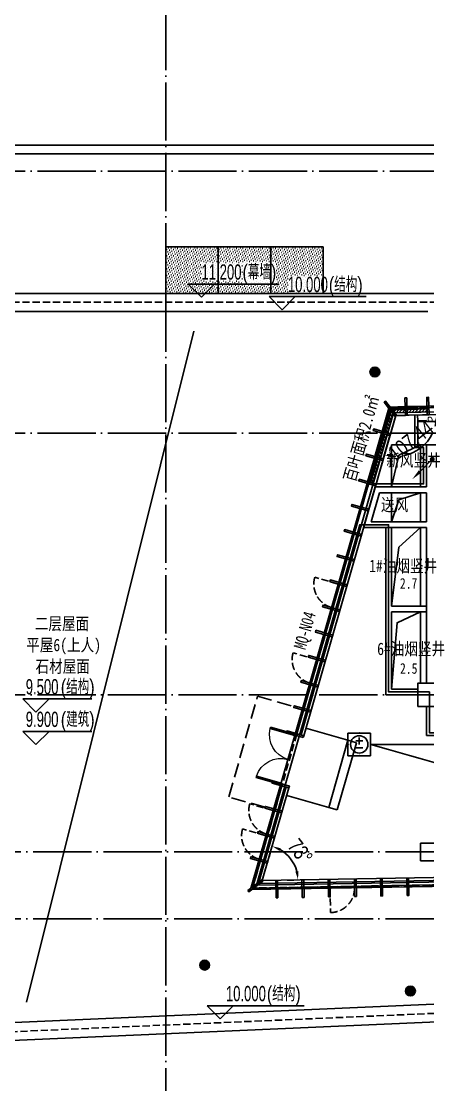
# Model space of a CAD drawing. Extents: x -233336 to 840473, y -28113 to 330904.
# Drawn here: x 9432 to 23394, y 172499 to 209056 of the extents above; entities that cross this region are included whole.
import ezdxf
from ezdxf.xclip import XClip

# ---------------------------------------------------------------- set-up
doc = ezdxf.new("R2010")
doc.units = 0
doc.header["$LTSCALE"] = 1000
doc.header["$XCLIPFRAME"] = 2
for name, pattern in [('104-14# 核心筒$0$DOTE', [2.42, 2, -0.2, 0.02, -0.2]), ('14#楼幕墙$0$DASH', [0.35, 0.25, -0.1]), ('DASH', [0.35, 0.25, -0.1]), ('X-104 14#平面$0$$0$DASH', [0.35, 0.25, -0.1])]:
    doc.linetypes.add(name, pattern=pattern)
doc.layers.get('0').update_dxf_attribs({"linetype": 'CONTINUOUS'})
doc.layers.get('Defpoints').update_dxf_attribs({"linetype": 'CONTINUOUS'})
for name, color, linetype in [('104-14# 核心筒$0$02-TEXT_标注', 9, 'CONTINUOUS'), ('104-14# 核心筒$0$A-C_玻璃幕墙', 8, 'CONTINUOUS'), ('104-14# 核心筒$0$A_AXIS-轴线', 8, '104-14# 核心筒$0$DOTE'), ('104-14# 核心筒$0$A_STR-砌块墙', 7, 'CONTINUOUS'), ('104-14# 核心筒$0$A_STR-砼柱', 8, 'CONTINUOUS'), ('104-14# 核心筒$0$DUCT-新风管立管', 3, 'CONTINUOUS'), ('104-14# 核心筒$0$DUCT-新风管端线', 2, 'CONTINUOUS'), ('14#楼幕墙$0$A-C_玻璃幕墙', 8, 'CONTINUOUS'), ('14#楼幕墙$0$A-C_窗', 8, 'CONTINUOUS'), ('14#楼幕墙$0$A-C_门', 8, 'CONTINUOUS'), ('EQUIP-动力', 80, 'CONTINUOUS'), ('LWIRE', 80, 'CONTINUOUS'), ('WIRE-动力控制', 160, 'DASH'), ('WIRE-插座', 160, 'CONTINUOUS'), ('X-104 14#平面$0$01-标注_尺寸', 8, 'CONTINUOUS'), ('X-104 14#平面$0$01-标注_标高', 8, 'CONTINUOUS'), ('X-104 14#平面$0$02-TEXT_标注', 9, 'CONTINUOUS'), ('X-104 14#平面$0$02-TEXT_门窗', 9, 'CONTINUOUS'), ('X-104 14#平面$0$A-C_玻璃幕墙', 8, 'CONTINUOUS'), ('X-104 14#平面$0$A-C_窗', 8, 'CONTINUOUS'), ('X-104 14#平面$0$A-O_分水线', 8, 'CONTINUOUS'), ('X-104 14#平面$0$A-O_屋面', 8, 'CONTINUOUS'), ('X-104 14#平面$0$A-SUR_保温', 8, 'CONTINUOUS'), ('X-104 14#平面$0$A-TECH_结构', 8, 'CONTINUOUS'), ('X-104 14#平面$0$A_STR-砌块墙', 7, 'CONTINUOUS'), ('X-104 14#平面$0$DUCT-新风管立管', 3, 'CONTINUOUS'), ('X-104 14#平面$0$DUCT-新风管端线', 2, 'CONTINUOUS'), ('X-104 14#平面$0$EH_玻璃', 8, 'CONTINUOUS')]:
    doc.layers.add(name, color=color, linetype=linetype)
doc.layers.add('X-104 14#平面$0$000套内', color=8, linetype='CONTINUOUS', lineweight=30)
doc.layers.add('X-104 14#平面$0$04-不打印_辅助线', color=8, linetype='CONTINUOUS', plot=False)
doc.styles.add('104-14# 核心筒$0$Standard', font='STXIHEI.TTF', dxfattribs={"width": 0.8})
doc.styles.get("Standard").update_dxf_attribs({"font": 'GBENOR', "bigfont": 'GBCBIG'})
doc.styles.add('X-104 14#平面$0$_TCH_DIM', font='ros.shx', dxfattribs={"width": 0.8, "bigfont": 'jd.shx'})
doc.styles.add('X-104 14#平面$0$_TCH_DIM_T3', font='ros.shx', dxfattribs={"width": 0.8, "bigfont": 'jd.shx'})
doc.styles.add('X-104 14#平面$0$_TCH_SPACE', font='STXIHEI.TTF', dxfattribs={"width": 0.8, "height": 5})
doc.styles.add('X-104 14#平面$0$_TCH_WINDOW', font='STXIHEI.TTF', dxfattribs={"width": 0.75, "height": 3.5})
doc.styles.add('X-104 14#平面$0$Standard', font='STXIHEI.TTF', dxfattribs={"width": 0.8})
doc.dimstyles.new('X-104 14#平面$0$_TCH_ARROW&&150', dxfattribs={"dimtxt": 525, "dimasz": 300, "dimexe": 375, "dimexo": 450, "dimgap": 150, "dimtad": 1, "dimdec": 0, "dimzin": 0, "dimdsep": 46, "dimtxsty": 'X-104 14#平面$0$_TCH_DIM_T3', "dimcen": 0.09, "dimclrt": 7, "dimazin": 2, "dimtfac": 1, "dimtdec": 0, "dimtix": 1, "dimtmove": 2, "dimatfit": 3, "dimfxl": 0, "dimtolj": 1, "dimtzin": 0, "dimarcsym": 0})

# ---------------------------------------------------------------- blocks, each defined once
blk = doc.blocks.new('14#楼幕墙$0$A$C103B1A8E')
blk.add_lwpolyline([(0, 0), (60, 0), (60, 600), (0, 600)], close=True)
blk = doc.blocks.new('14#楼幕墙$0$A$C140B3602')
blk.add_lwpolyline([(5663, 16206), (5658, 16806)])
for p, rotation in [((5243, 16185), 36.72208080828197), ((5603, 16205), 0.4441616165427244), ((6353, 16211), 0.4441616165427244), ((5060, 15524), 73.00000000020853), ((4797, 14663), 73.00000000020853), ((4534, 13802), 73.00000000020853), ((4270, 12942), 73.00000000020853), ((4007, 12081), 73.00000000020853), ((3744, 11220), 73.00000000020853), ((3481, 10360), 73.00000000020853), ((3218, 9499), 73.00000000020853), ((2955, 8638), 73.00000000020853), ((2692, 7778), 73.00000000020853), ((2428, 6917), 73.00000000020853), ((2165, 6056), 73.00000000020853), ((1902, 5196), 73.00000000020853), ((1376, 3474), 73.00000000020853), ((1113, 2614), 73.00000000020853), ((850, 1753), 73.00000000020853), ((587, 892), 73.00000000020853), ((-95, -33), 306.4999999999919), ((870, -300), 359.9999999999836), ((1770, -300), 359.9999999999836), ((2670, -300), 359.9999999999836), ((3570, -300), 359.9999999999836), ((4470, -300), 359.9999999999836), ((5370, -300), 359.9999999999836)]:
    blk.add_blockref('14#楼幕墙$0$A$C103B1A8E', p, dxfattribs=dict(rotation=rotation))
blk = doc.blocks.new('14#楼幕墙$0$A$C2CD63A88')
at = {"linetype": '14#楼幕墙$0$DASH'}
blk.add_lwpolyline([(0, 670), (0, -170)], dxfattribs=at)
blk.add_arc((0, 670), 840, 270, 0, dxfattribs=at)
blk = doc.blocks.new('14#楼幕墙$0$$DorLib2D$00000002')
for p, q in [((-0.5, 0), (-0.5, 0.4875)), ((-0.475, 0.4875), (-0.5, 0.4875)), ((-0.475, 0), (-0.475, 0.4875)), ((0.475, 0), (0.475, 0.4875)), ((0.475, 0.4875), (0.5, 0.4875)), ((0.5, 0), (0.5, 0.4875)), ((-0.5, 0), (-0.475, 0)), ((0.5, 0), (0.475, 0))]:
    blk.add_line(p, q)
at = {"lineweight": 13}
for centre, start, end in [((-0.4875, 0), 0, 88.53072), ((0.4875, 0), 91.46928, 180)]:
    blk.add_arc(centre, 0.4875, start, end, dxfattribs=at)
blk = doc.blocks.new('14#楼幕墙')
at = {"layer": '14#楼幕墙$0$A-C_玻璃幕墙'}
for p, q in [((62738, 196820), (22065, 195795)), ((22065, 195795), (17309, 179208)), ((22103, 195746), (18897, 184563)), ((22217, 195598), (19041, 184522)), ((24122, 195796), (22103, 195746)), ((24126, 195646), (22217, 195598)), ((22293, 195500), (19137, 184494)), ((24128, 195547), (22293, 195500)), ((18384, 182775), (17376, 179259)), ((18528, 182734), (17576, 179413)), ((18624, 182706), (17709, 179515)), ((17576, 179413), (45232, 179896)), ((17709, 179515), (45230, 179996)), ((17309, 179208), (45235, 179696)), ((17376, 179259), (45234, 179746))]:
    blk.add_line(p, q, dxfattribs=at)
blk.add_lwpolyline([(120742, 216995), (99427, 222925), (92266, 197155), (62308, 195791), (62738, 196820), (22065, 195795), (17309, 179208), (53491, 179840), (52927, 177185), (83500, 178466), (82418, 175654), (109062, 173768), (119297, 188914), (117563, 189300)], close=True, dxfattribs=at)
at = {"layer": '14#楼幕墙$0$A-C_玻璃幕墙', "linetype": '14#楼幕墙$0$DASH', "ltscale": 2}
blk.add_lwpolyline([(17808, 182035), (16558, 182393), (17550, 185854), (18800, 185496)], dxfattribs=at)
at = {"layer": '14#楼幕墙$0$A-C_玻璃幕墙', "rotation": 1.000000000000248}
blk.add_blockref('14#楼幕墙$0$A$C140B3602', (17309, 179208), dxfattribs=at)
at = {"layer": '14#楼幕墙$0$A-C_窗'}
for p, rotation in [((19677, 189895), 254.000000000002), ((18932, 187299), 254.000000000002), ((17444, 182108), 254.000000000002), ((17196, 181243), 254.000000000002), ((20051, 178586), 1.000000000003353)]:
    blk.add_blockref('14#楼幕墙$0$A$C2CD63A88', p, dxfattribs=dict(at, rotation=rotation))
at = {"layer": '14#楼幕墙$0$A-C_门', "xscale": -1800, "yscale": 1800, "zscale": 100, "rotation": 73.99999999999937}
blk.add_blockref('14#楼幕墙$0$$DorLib2D$00000002', (18592, 183683), dxfattribs=at)
blk = doc.blocks.new('_FZHK')
blk.add_lwpolyline([(-0.5, -0.5), (0.5, -0.5), (0.5, 0.5), (-0.5, 0.5)], close=True)
blk = doc.blocks.new('104-14# 核心筒')
at = {"layer": '104-14# 核心筒$0$A-C_玻璃幕墙'}
blk.add_lwpolyline([(82417.6, 175653.6), (83499.8, 178465.9), (52926.6, 177184.7), (53491, 179839.8), (17309.3, 179208.2), (22065.4, 195794.6), (62738.3, 196820), (62307.5, 195791.2), (92265.6, 197155.1), (99426.9, 222925), (120741.8, 216994.6), (117562.9, 189300.5), (119297.3, 188914.5), (109062.3, 173767.9), (82417.6, 175653.6)], dxfattribs=at)
at = {"layer": '104-14# 核心筒$0$A_AXIS-轴线'}
for p, q in [((14400, 228733.6), (14400, 169654.9)), ((-9370.1, 203900), (120259.9, 203900)), ((-9370.1, 194900), (120259.9, 194900)), ((-9370.1, 185900), (120259.9, 185900)), ((-9520, 180500), (50400, 180500)), ((-9520, 178200), (59400, 178200))]:
    blk.add_line(p, q, dxfattribs=at)
at = {"layer": '104-14# 核心筒$0$A_STR-砌块墙'}
for p, q in [((23047.5, 195519.3), (23447.5, 195529.4)), ((23047.5, 195519.3), (23052.5, 195319.3)), ((23052.5, 195319.3), (23350, 195326.8)), ((23350, 195300), (23350, 195326.8)), ((23350, 193050), (23350, 194500)), ((21590.4, 193050), (21189, 191650)), ((23350, 193050), (21590.4, 193050)), ((21741.1, 192850), (21454.4, 191850)), ((23350, 192850), (21741.1, 192850)), ((23350, 191850), (23350, 192850)), ((21189, 191650), (23350, 191650)), ((21454.4, 191850), (23350, 191850)), ((23350, 186300), (23350, 191650))]:
    blk.add_line(p, q, dxfattribs=at)
at = {"layer": '104-14# 核心筒$0$DUCT-新风管立管'}
for p, q in [((23150, 192850), (22150, 192850)), ((22150, 192850), (22150, 191850)), ((23150, 191850), (23150, 192850)), ((22150, 191850), (23150, 191850))]:
    blk.add_line(p, q, dxfattribs=at)
at = {"layer": '104-14# 核心筒$0$DUCT-新风管端线'}
for p, q in [((22400, 192600), (23150, 192850)), ((22150, 191850), (22400, 192600))]:
    blk.add_line(p, q, dxfattribs=at)
at = {"layer": '104-14# 核心筒$0$A_STR-砼柱'}
for p, xscale, yscale, zscale in [((23400, 194900), 700, 800, 800), ((23400, 185900), 700, 800, 800), ((23400, 180500), 500, 600, 600)]:
    blk.add_blockref('_FZHK', p, dxfattribs=dict(at, xscale=xscale, yscale=yscale, zscale=zscale))
at = {"layer": '104-14# 核心筒$0$02-TEXT_标注', "style": '104-14# 核心筒$0$Standard', "width": 0.8}
blk.add_text('送风', height=428.14, dxfattribs=at).set_placement((21788.9, 192220))
blk = doc.blocks.new('*U63')
h = blk.add_hatch()
h.set_pattern_fill('ANSI31', color=256, scale=50)
h.set_pattern_definition([(45, (-55312.376, 120006.8), (-56.1266, 56.1266), [])])
h.paths.add_polyline_path([(-840, 100), (0, 100), (0, 200), (-840, 200)])
for points in [[(-840, 0), (0, 0), (0, 300), (-840, 300)], [(-840, 100), (0, 100), (0, 200), (-840, 200)]]:
    blk.add_lwpolyline(points, close=True)
blk = doc.blocks.new('*U64')
h = blk.add_hatch()
h.set_pattern_fill('ANSI31', color=256, scale=50)
h.set_pattern_definition([(45, (-55162.376, 120006.8), (-56.1266, 56.1266), [])])
h.paths.add_polyline_path([(-690, 100), (0, 100), (0, 200), (-690, 200)])
for points in [[(-690, 0), (0, 0), (0, 300), (-690, 300)], [(-690, 100), (0, 100), (0, 200), (-690, 200)]]:
    blk.add_lwpolyline(points, close=True)
blk = doc.blocks.new('X-104 14#平面$0$byc-33')
h = blk.add_hatch()
h.set_pattern_fill('ANSI31', color=256, scale=50, angle=74)
h.set_pattern_definition([(119, (-22113.925, -194875.63), (-69.42294, -38.481764), [])])
h.paths.add_polyline_path([(93, 687), (17, 785), (-192, 55), (-96, 28)])
for points in [[(-288, 83), (-59, 883)], [(-192, 55), (17, 785)], [(-59, 883), (169, 589)], [(-96, 28), (93, 687)], [(0, 0), (169, 589)], [(-288, 83), (0, 0)]]:
    blk.add_lwpolyline(points)
blk.add_lwpolyline([(93, 687), (17, 785), (-192, 55), (-96, 28)], close=True)
blk = doc.blocks.new('X-104 14#平面$0$byc-32')
h = blk.add_hatch()
h.set_pattern_fill('ANSI31', color=256, scale=50, angle=1.4442)
h.set_pattern_definition([(46.44416, (-22628.63, -195508.72), (-57.523315, 54.69423), [])])
h.paths.add_polyline_path([(-5, 200), (-450, 189), (-374, 91), (-3, 100)])
for points in [[(-8, 300), (-526, 287)], [(-526, 287), (-298, -8)], [(-298, -8), (0, 0)], [(0, 0), (-8, 300)]]:
    blk.add_lwpolyline(points)
blk.add_lwpolyline([(-5, 200), (-450, 189), (-374, 91), (-3, 100)], close=True)
blk = doc.blocks.new('X-104 14#平面$0$ydl')
h = blk.add_hatch()
h.set_pattern_fill('ANSI31', color=8, scale=30, angle=45)
h.set_pattern_definition([(90, (0, 0), (-47.625, 1e-14), [])])
edge = h.paths.add_edge_path()
edge.add_arc((0, 0), 138, 0, 360)
for radius in [168, 138]:
    blk.add_circle((0, 0), radius)
at = {"layer": 'X-104 14#平面$0$04-不打印_辅助线'}
for p, q in [((-168, 0), (168, 0)), ((0, 168), (0, -168))]:
    blk.add_line(p, q, dxfattribs=at)
blk = doc.blocks.new('X-104 14#平面$0$ydlzh')
at = {"layer": 'X-104 14#平面$0$A-O_分水线'}
for p in [(-69292, -8780), (-75138, -29169), (-68070, -30061)]:
    blk.add_blockref('X-104 14#平面$0$ydl', p, dxfattribs=at)
blk = doc.blocks.new('*D201')
at = {"layer": 'Defpoints', "color": 0}
for p in [(18131, 180987), (18822, 180042), (17709, 179515), (19240, 179542)]:
    blk.add_point(p, dxfattribs=at)
at = {"layer": 'X-104 14#平面$0$01-标注_尺寸', "color": 0, "lineweight": -2}
for p, q in [((18007, 180555), (17945, 180338)), ((18790, 179534), (18566, 179530))]:
    blk.add_line(p, q, dxfattribs=at)
blk.add_arc((17709, 179515), 1231, 14.995, 60.005, dxfattribs=at)
at = {"layer": 'X-104 14#平面$0$01-标注_尺寸', "color": 0}
for points in [[(18305, 180536), (18344, 180628), (18049, 180699)], [(18948, 179841), (18849, 179827), (18940, 179537)]]:
    blk.add_solid(points, dxfattribs=at)
at = {"layer": 'X-104 14#平面$0$01-标注_尺寸', "color": 7, "insert": (19013, 180516), "char_height": 525, "attachment_point": 5, "rotation": 307.5, "style": 'X-104 14#平面$0$_TCH_DIM_T3'}
blk.add_mtext('\\A1;73%%d', dxfattribs=at)
blk = doc.blocks.new('*D220')
at = {"layer": 'Defpoints', "color": 0}
for p in [(22293, 195500), (22662, 195510), (22191, 195145), (22770, 194177)]:
    blk.add_point(p, dxfattribs=at)
at = {"layer": 'X-104 14#平面$0$01-标注_尺寸', "color": 0, "lineweight": -2}
for p, q in [((23112, 195521), (24074, 195545)), ((22067, 194713), (21802, 193788))]:
    blk.add_line(p, q, dxfattribs=at)
for start, end in [(345.1966, 349.1963), (281.0156, 334.4286), (266.2479, 270.2476)]:
    blk.add_arc((22293, 195500), 1406, start, end, dxfattribs=at)
at = {"layer": 'X-104 14#平面$0$01-标注_尺寸', "color": 0}
for points in [[(23624, 195241), (23724, 195233), (23699, 195536)], [(22192, 194048), (22210, 194146), (21905, 194149)]]:
    blk.add_solid(points, dxfattribs=at)
at = {"layer": 'X-104 14#平面$0$01-标注_尺寸', "color": 7, "insert": (22901, 194714), "char_height": 525, "attachment_point": 5, "rotation": 37.7221, "style": 'X-104 14#平面$0$_TCH_DIM_T3'}
blk.add_mtext('\\A1;107.44%%d', dxfattribs=at)
blk = doc.blocks.new('$equip$00001344')
for p, q in [((0.65, 0.65), (-0.65, 0.65)), ((-0.65, 0.65), (-0.65, -0.65)), ((0.65, -0.65), (0.65, 0.65)), ((-0.2, 0.2), (0.2, 0.2)), ((0, 0), (0, 0.4)), ((-0.2, -0.2), (0.2, -0.2)), ((-0.65, -0.65), (0.65, -0.65))]:
    blk.add_line(p, q)
blk.add_circle((0, 0), 0.5)
for p in [(0, 0.65), (-0.65, 0), (0.65, 0), (0, -0.65)]:
    blk.add_point(p)
at = {"flags": 9}
blk.add_attdef('A', (0, 0), '', height=0.00002, dxfattribs=at)
blk = doc.blocks.new('$TelecSys$00000080')
for p, q in [((-0.7, -0.7), (0, 0)), ((0.104, 0.104), (0.104, 0.104)), ((-0.104, -0.104), (-0.104, -0.104))]:
    blk.add_line(p, q)
at = {"const_width": 0.142}
blk.add_lwpolyline([(0.071, 0, 1), (-0.071, 0, 1)], format="xyb", close=True, dxfattribs=at)
blk.add_solid([(-0.63, -0.77), (-0.77, -0.63), (-1.15, -1.15)])
at = {"width": 0.8, "flags": 9}
blk.add_attdef('A', (0, 0), '', height=0.00002, rotation=180, dxfattribs=at)
blk = doc.blocks.new('X-104 14#平面')
at = {"layer": 'X-104 14#平面$0$EH_玻璃'}
h = blk.add_hatch(dxfattribs=at)
h.set_pattern_fill('DOTS', color=256, scale=50, angle=45)
h.set_pattern_definition([(45, (5400, -7e-09), (-28.0633, 84.1899), [0, -79.375])])
h.paths.add_polyline_path([(19802, 201300), (14400, 201300), (14400, 199700), (19802, 199700)])
for centre in [(21578.3, 196998.4), (15731.9, 176609.7), (22800, 175717.2)]:
    blk.add_circle(centre, 50)
at = {"layer": 'X-104 14#平面$0$000套内'}
blk.add_lwpolyline([(59650, 177616.6), (53113.6, 177342.7), (53676.9, 179993), (17509.3, 179361.7), (21061.6, 191750), (22050, 191750), (22050, 186000), (23450, 186000), (23450, 184600), (29250, 184600), (29250, 186000), (33800, 186000), (33800, 192000), (41300, 192000), (41300, 196129.5), (59650, 196592.1)], close=True, dxfattribs=at)
at = {"layer": 'X-104 14#平面$0$01-标注_标高'}
for p, q in [((15620, 199566.5), (15170, 200016.5)), ((15170, 200016.5), (18279.5, 200016.5)), ((15620, 199566.5), (16070, 200016.5)), ((18392.8, 199139.7), (17942.8, 199589.7)), ((17942.8, 199589.7), (21277.5, 199589.7)), ((18392.8, 199139.7), (18842.8, 199589.7)), ((9935.1, 185310.5), (9485.1, 185760.5)), ((9485.1, 185760.5), (11859.8, 185760.5)), ((9935.1, 185310.5), (10385.1, 185760.5)), ((9935.1, 184190), (9485.1, 184640)), ((9485.1, 184640), (11859.8, 184640)), ((9935.1, 184190), (10385.1, 184640)), ((16263.3, 174762), (15813.3, 175212)), ((15813.3, 175212), (19148, 175212)), ((16263.3, 174762), (16713.3, 175212))]:
    blk.add_line(p, q, dxfattribs=at)
at = {"layer": 'X-104 14#平面$0$A-C_玻璃幕墙'}
for p, q in [((16200, 201300), (16200, 199700)), ((18000, 201300), (18000, 199700)), ((14400, 199700), (19800, 199700))]:
    blk.add_line(p, q, dxfattribs=at)
for points in [[(82417.6, 175653.6), (83499.8, 178465.9), (52926.6, 177184.7), (53491, 179839.8), (17309.3, 179208.2), (22065.4, 195794.6), (62738.3, 196820), (62307.5, 195791.2), (92265.6, 197155.1), (99426.9, 222925), (120741.8, 216994.6), (117562.9, 189300.5), (119297.3, 188914.5), (109062.3, 173767.9), (82417.6, 175653.6)], [(14400, 199700), (14400, 201300), (19800, 201300), (19800, 199700)]]:
    blk.add_lwpolyline(points, dxfattribs=at)
at = {"layer": 'X-104 14#平面$0$A-O_分水线'}
blk.add_line((15355.9, 198400), (9605.6, 175341.3), dxfattribs=at)
at = {"layer": 'X-104 14#平面$0$A-O_屋面', "ltscale": 5}
for p, q in [((8392.2, 199700), (67250, 199700)), ((-6009.8, 173358.3), (40178.1, 175374.9))]:
    blk.add_line(p, q, dxfattribs=at)
blk.add_lwpolyline([(733.1, 201211.6), (-347.3, 201441.2), (366.7, 204800), (66340.6, 204800), (83503.2, 220379.7), (87317.1, 219318.6), (85626.8, 213243.3), (85337.7, 213323.7), (86947.6, 219110), (83582.3, 220046.3), (66456.4, 204500), (609.6, 204500), (8.5, 201672.3), (795.4, 201505)], close=True, dxfattribs=at)
for points in [[(23400, 199080), (8894.2, 199080), (6166.3, 186245.9)], [(82593.5, 176110.9), (40577.8, 173942.2), (40909.8, 176027.4), (-5236.8, 174012.6), (-2256.1, 188036.1)]]:
    blk.add_lwpolyline(points, dxfattribs=at)
at = {"layer": 'X-104 14#平面$0$A-SUR_保温'}
blk.add_lwpolyline([(22950, 195519.3), (22950, 194400), (23250, 194400), (23250, 193150), (21619.1, 193150)], dxfattribs=at)
at = {"layer": 'X-104 14#平面$0$A-TECH_结构'}
for p, q in [((20653.4, 184340.1), (19211.5, 184753.5)), ((19991.8, 182033.1), (20653.4, 184340.1)), ((20941.7, 184257.4), (20280.2, 181950.4)), ((20653.4, 184340.1), (20941.7, 184257.4)), ((18549.9, 182446.5), (19991.8, 182033.1)), ((20280.2, 181950.4), (19991.8, 182033.1))]:
    blk.add_line(p, q, dxfattribs=at)
at = {"layer": 'X-104 14#平面$0$A-TECH_结构', "linetype": 'X-104 14#平面$0$$0$DASH'}
blk.add_lwpolyline([(108910.7, 174079.4), (118802, 188717.3), (117234.1, 189066.3), (120414.6, 216774.3), (99635.6, 222555.6), (95312.9, 207000.2), (89162.1, 208711.5), (77269.5, 199400), (8635.1, 199400), (5919.8, 186625.4), (-2502.5, 188415.7), (-5635.8, 173674.9), (40532.1, 175690.6), (40199.6, 173602.3), (83848.5, 175853.1)], close=True, dxfattribs=at)
blk.add_lwpolyline([(82521.6, 175784.7), (83573.8, 178519), (52988.9, 177237.3), (53553, 179890.9), (17376, 179259.4), (22103.3, 195745.6), (62662.4, 196768.1), (62230.9, 195737.7), (92304.1, 197106.8), (95072, 207067.2)], dxfattribs=at)
at = {"layer": 'X-104 14#平面$0$A_STR-砌块墙'}
for p, q in [((21950, 191650), (21950, 188850)), ((22150, 191650), (21950, 191650)), ((22150, 191650), (22150, 188950)), ((21950, 188850), (21950, 185900)), ((22150, 188950), (23350, 188950)), ((22150, 188750), (23350, 188750)), ((22150, 188750), (22150, 186100)), ((23350, 188950), (23350, 188750)), ((22150, 186100), (23050, 186100)), ((23050, 186100), (23050, 185900)), ((21950, 185900), (23050, 185900)), ((23350, 184500), (23350, 185500)), ((23350, 185500), (23550, 185500)), ((23350, 184500), (26450, 184500))]:
    blk.add_line(p, q, dxfattribs=at)
at = {"layer": 'X-104 14#平面$0$DUCT-新风管立管'}
for p, q in [((23150, 194500), (22150, 194500)), ((22150, 194500), (22150, 193050)), ((23150, 193050), (23150, 194500)), ((22150, 193050), (23150, 193050)), ((23150, 191650), (22150, 191650)), ((22150, 191650), (22150, 188950)), ((23150, 188950), (23150, 191650)), ((22150, 188950), (23150, 188950))]:
    blk.add_line(p, q, dxfattribs=at)
blk.add_lwpolyline([(23150, 188750), (22150, 188750), (22150, 186100), (23050, 186100), (23050, 186300), (23150, 186300), (23150, 188750), (22339.7, 188379.4), (22150, 186100)], dxfattribs=at)
at = {"layer": 'X-104 14#平面$0$DUCT-新风管端线'}
for p, q in [((22400, 194137.5), (23150, 194500)), ((22150, 193050), (22400, 194137.5)), ((22400, 190975), (23150, 191650)), ((22150, 188950), (22400, 190975))]:
    blk.add_line(p, q, dxfattribs=at)
ref = blk.add_blockref('104-14# 核心筒', (0, 0))
XClip(ref).set_block_clipping_path([(-38664.3623821461, -25500), (139216.5485069363, 330900)])
for name, p in [('14#楼幕墙', (0, 0)), ('X-104 14#平面$0$ydlzh', (90870.4, 205778.6))]:
    blk.add_blockref(name, p)
at = {"layer": 'X-104 14#平面$0$A-C_窗'}
for name, p in [('X-104 14#平面$0$byc-33', (22113.9, 194875.6)), ('X-104 14#平面$0$byc-32', (22628.6, 195508.7))]:
    blk.add_blockref(name, p, dxfattribs=at)
for name, p, rotation in [('*U64', (23378.4, 195527.6), 1.444161616200121), ('*U63', (22097.4, 194818), 73.99999999998772), ('*U63', (21849.3, 193952.8), 73.99999999998772)]:
    blk.add_blockref(name, p, dxfattribs=dict(at, rotation=rotation))
at = {"layer": 'X-104 14#平面$0$01-标注_标高', "color": 7, "style": 'X-104 14#平面$0$_TCH_DIM'}
for s, height, width, p in [('11.200', 525, 0.64, (15622.3, 200174)), ('(幕墙)', 520.93, 0.8, (17029.3, 200174)), ('10.000', 525, 0.64, (18590, 199747.2)), ('(结构)', 520.93, 0.8, (19997, 199747.2)), ('9.500', 525, 0.64, (9585.1, 185918)), ('(结构)', 520.93, 0.8, (10788.1, 185918)), ('(建筑)', 520.93, 0.8, (10788.1, 184797.5)), ('9.900', 525, 0.64, (9585.1, 184797.5)), ('10.000', 525, 0.64, (16460.5, 175369.5)), ('(结构)', 520.93, 0.8, (17867.5, 175369.5))]:
    blk.add_text(s, height=height, dxfattribs=dict(at, width=width)).set_placement(p)
at = {"layer": 'X-104 14#平面$0$02-TEXT_标注', "style": 'X-104 14#平面$0$Standard', "width": 0.8}
for s, p in [('新风竖井', (21969.7, 193753.8)), ('1#油烟竖井', (21384.2, 190118.7)), ('二层屋面', (9896.3, 188136.7)), ('平屋6(上人)', (9600.1, 187401.7)), ('6#油烟竖井', (21658, 187270.2)), ('石材屋面', (9920.1, 186666.7))]:
    blk.add_text(s, height=428.14, dxfattribs=at).set_placement(p)
at = {"layer": 'X-104 14#平面$0$02-TEXT_门窗', "style": 'X-104 14#平面$0$_TCH_WINDOW', "width": 0.75}
blk.add_text('MQ-N04', height=428.14, rotation=74, dxfattribs=at).set_placement((19193.1, 187426.8))
at = {"layer": 'X-104 14#平面$0$04-不打印_辅助线', "style": 'X-104 14#平面$0$Standard', "width": 0.8}
blk.add_text('百叶面积2.0㎡', height=428.14, rotation=74, dxfattribs=at).set_placement((20899, 193189.9))
at = {"layer": 'X-104 14#平面$0$04-不打印_辅助线', "style": 'X-104 14#平面$0$_TCH_SPACE', "width": 0.8}
for s, p in [('2.7', (22438.1, 189549.4)), ('2.5', (22441.5, 186625.7))]:
    blk.add_text(s, height=366.98, dxfattribs=at).set_placement(p)
at = {"layer": 'X-104 14#平面$0$01-标注_尺寸'}
dim = blk.add_angular_dim_3p(base=(22769.7, 194177.4), center=(22293, 195500.3), p1=(22191.3, 195145.4), p2=(22662.1, 195509.6), text='107.44%%d', dimstyle='X-104 14#平面$0$_TCH_ARROW&&150', override={"dimgap": 0}, dxfattribs=at)
dim.commit()
dim.dimension.update_dxf_attribs({"geometry": '*D220', "text_midpoint": (22900.9, 194714.4), "dimtype": 165, "text_rotation": 37.72208})
dim = blk.add_angular_dim_3p(base=(18822.3, 180042.1), center=(17709.4, 179515.2), p1=(19240.4, 179542), p2=(18131.5, 180987.2), text='73%%d', dimstyle='X-104 14#平面$0$_TCH_ARROW&&150', dxfattribs=at)
dim.commit()
dim.dimension.update_dxf_attribs({"geometry": '*D201', "text_midpoint": (19013.5, 180515.9)})

msp = doc.modelspace()

# ---------------------------------------------------------------- linework, layer by layer
at = {"layer": 'WIRE-动力控制', "color": 160, "const_width": 52.5}
msp.add_lwpolyline([(21430.8, 184197.1), (29431.9, 184197.1), (30224.2, 185366.7)], dxfattribs=at)
at = {"layer": 'WIRE-插座', "color": 160, "const_width": 52.5}
msp.add_lwpolyline([(25650.8, 182997.1), (21430.8, 184197.1)], dxfattribs=at)

# ---------------------------------------------------------------- block references
msp.add_blockref('X-104 14#平面', (0, 0))
at = {"layer": 'EQUIP-动力', "color": 80, "xscale": 600, "yscale": 600, "zscale": 600}
msp.add_blockref('$equip$00001344', (21040.8, 184197.1), dxfattribs=at)
at = {"layer": 'LWIRE', "color": 80, "xscale": 600, "yscale": 600, "zscale": 600}
msp.add_blockref('$TelecSys$00000080', (23550, 194000), dxfattribs=at)

doc.saveas('drawing.dxf')
